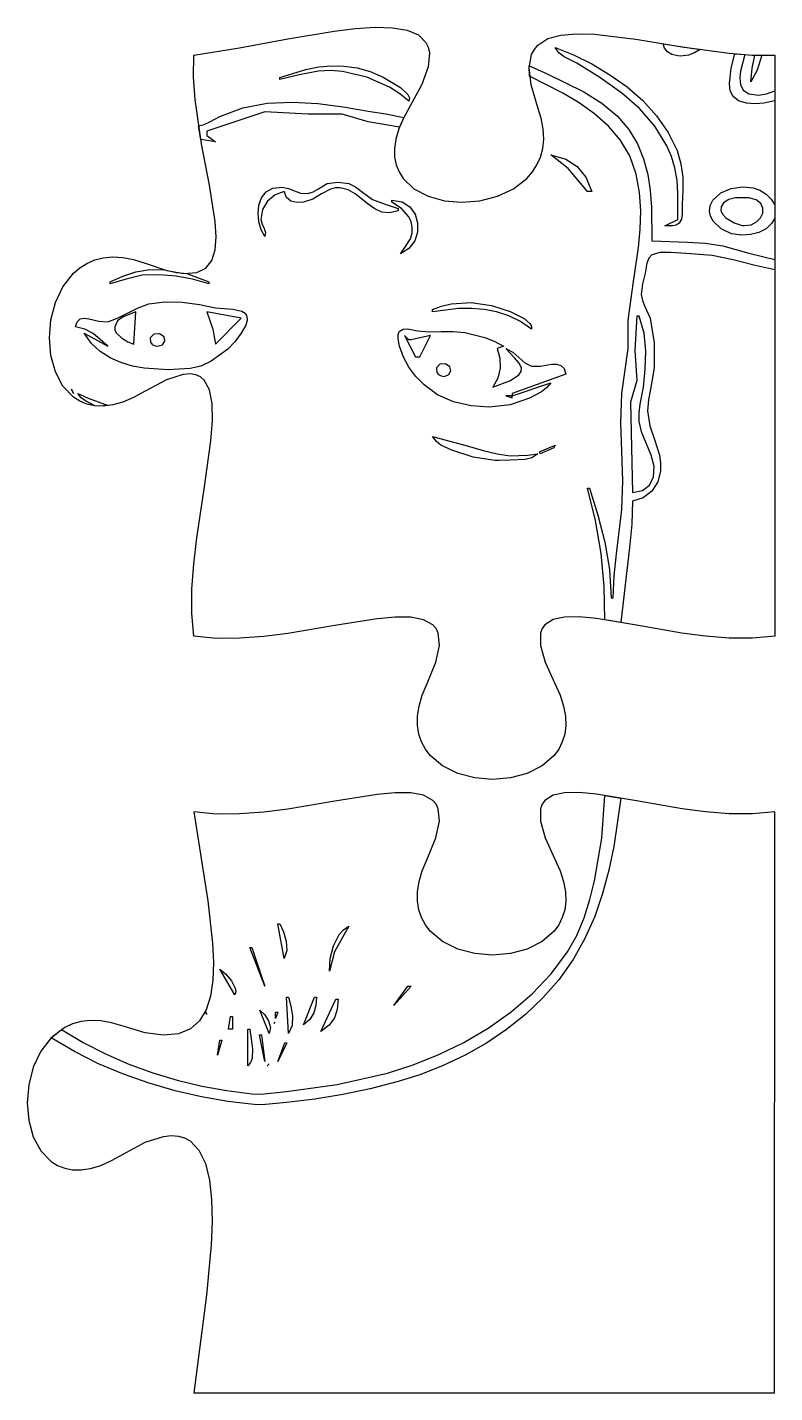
# Model space of a CAD drawing. Extents: x -47 to 700, y -217 to 268.
# Drawn here: x 209.9 to 299.9, y 11.2 to 175.7 of the extents above; entities that cross this region are included whole.
import ezdxf

# ---------------------------------------------------------------- set-up
doc = ezdxf.new("R2010")
doc.units = 0

msp = doc.modelspace()

# ---------------------------------------------------------------- linework, layer by layer
at = {"layer": 'Layer 1'}
for p, q in [((241.229188, 174.301156), (246.824539, 175.23973)), ((246.824539, 175.23973), (249.406751, 175.552257)), ((249.406751, 175.552257), (251.7695, 175.70475)), ((251.7695, 175.70475), (253.855921, 175.655563)), ((253.855921, 175.655563), (255.609148, 175.363051)), ((255.609148, 175.363051), (256.972317, 174.785568)), ((256.972317, 174.785568), (257.888562, 173.881469)), ((272.572269, 174.33641), (274.134539, 174.775062)), ((274.134539, 174.775062), (276.024524, 174.935277)), ((276.024524, 174.935277), (278.1945, 174.868499)), ((278.1945, 174.868499), (283.183523, 174.259748)), ((229.907, 172.336), (235.438367, 173.222191)), ((235.438367, 173.222191), (241.229188, 174.301156)), ((257.888562, 173.881469), (258.161318, 173.293924)), ((258.161318, 173.293924), (258.301019, 172.609108)), ((270.621771, 172.418012), (270.947726, 173.043825)), ((270.947726, 173.043825), (271.385437, 173.567875)), ((271.385437, 173.567875), (272.572269, 174.33641)), ((273.894585, 172.618039), (273.46031, 173.2888)), ((273.46031, 173.2888), (275.673052, 172.383238)), ((283.183523, 174.259748), (288.719812, 173.360371)), ((286.645135, 173.203502), (286.45857, 173.73066)), ((286.45857, 173.73066), (290.93945, 173.02321)), ((286.985863, 172.767151), (286.645135, 173.203502)), ((287.505551, 172.443197), (286.985863, 172.767151)), ((288.719812, 173.360371), (294.42157, 172.581931)), ((290.93945, 173.02321), (290.261601, 172.618253)), ((229.891961, 169.681615), (229.90701, 172.33599)), ((229.90701, 172.33599), (229.907, 172.336)), ((258.301019, 172.609108), (258.15282, 170.92684)), ((270.328992, 170.835375), (270.621771, 172.418012)), ((274.550551, 172.141407), (273.894585, 172.618039)), ((276.05138, 171.38865), (274.550551, 172.141407)), ((275.673052, 172.383238), (277.890599, 171.284113)), ((278.827461, 169.65905), (276.05138, 171.38865)), ((277.890599, 171.284113), (280.056627, 169.995491)), ((288.229, 172.25323), (287.505551, 172.443197)), ((288.54682, 172.22893), (288.229, 172.25323)), ((289.52454, 172.33901), (288.54682, 172.22894)), ((288.54682, 172.22894), (288.54682, 172.22893)), ((290.261601, 172.618253), (289.52454, 172.33901)), ((294.42157, 172.581931), (297.215188, 172.366675)), ((294.664252, 170.796491), (295.11223, 172.51985)), ((295.11223, 172.51985), (296.32196, 172.42325)), ((296.32196, 172.42325), (295.78608, 170.4394)), ((297.192564, 170.767539), (297.51733, 172.35761)), ((297.215188, 172.366675), (299.907, 172.33599)), ((297.51733, 172.35761), (298.34106, 172.33281)), ((298.34106, 172.33281), (297.790549, 170.524878)), ((299.907, 172.33599), (299.90701, 102.33599)), ((230.080994, 166.993959), (229.891961, 169.681615)), ((240.29601, 169.66216), (243.427192, 170.626882)), ((242.605845, 169.985737), (240.29601, 169.40326)), ((240.29601, 169.40326), (240.29601, 169.66216)), ((244.95981, 170.43938), (242.605845, 169.985737)), ((243.427192, 170.626882), (244.969154, 170.923336)), ((246.385786, 170.490726), (244.95981, 170.43938)), ((244.969154, 170.923336), (246.505024, 171.067803)), ((247.848969, 170.379172), (246.385786, 170.490726)), ((246.505024, 171.067803), (248.042048, 171.039245)), ((250.774985, 169.704737), (247.848969, 170.379172)), ((248.042048, 171.039245), (249.587474, 170.816627)), ((249.587474, 170.816627), (251.148545, 170.378911)), ((253.513913, 168.490832), (250.774985, 169.704737)), ((251.148545, 170.378911), (252.73251, 169.70506)), ((252.73251, 169.70506), (254.821939, 168.465388)), ((258.15282, 170.92684), (257.387103, 168.793019)), ((270.554827, 168.76852), (270.328992, 170.835375)), ((270.37948, 169.82744), (270.34278, 171.07026)), ((270.34278, 171.07026), (272.42431, 170.13646)), ((274.399063, 167.760759), (270.37948, 169.82744)), ((272.42431, 170.13646), (276.91325, 167.922565)), ((281.49237, 167.76148), (278.827461, 169.65905)), ((280.056627, 169.995491), (282.114811, 168.52144)), ((294.444338, 168.919649), (294.664252, 170.796491)), ((295.78608, 170.4394), (295.699818, 169.618774)), ((295.699818, 169.618774), (295.771449, 168.816329)), ((297.03831, 169.14437), (297.192564, 170.767539)), ((297.790549, 170.524878), (297.03831, 169.14437)), ((254.743237, 167.704939), (253.513913, 168.490832)), ((254.821939, 168.465388), (255.708969, 167.621144)), ((257.387103, 168.793019), (255.947, 166.166)), ((271.347, 166.166), (270.554827, 168.76852)), ((276.91325, 167.922565), (279.070273, 166.582546)), ((282.114811, 168.52144), (284.008827, 166.866028)), ((294.562967, 168.067988), (294.444338, 168.919649)), ((294.910287, 167.351137), (294.562967, 168.067988)), ((295.771449, 168.816329), (296.098573, 168.134504)), ((296.098573, 168.134504), (296.77879, 167.67574)), ((297.03831, 169.14437), (297.03831, 169.14437)), ((298.938318, 167.671927), (299.90678, 168.03026)), ((299.90678, 168.03026), (299.90678, 166.86082)), ((230.856385, 161.671615), (230.080994, 166.993959)), ((235.827809, 165.98572), (238.74156, 166.55331)), ((238.74156, 166.55331), (241.79976, 166.678796)), ((241.79976, 166.678796), (244.872319, 166.513254)), ((244.872319, 166.513254), (247.923899, 166.130157)), ((255.84181, 166.81221), (254.743237, 167.704939)), ((255.708969, 167.621144), (255.900114, 167.203595)), ((255.84189, 166.81221), (255.84181, 166.81221)), ((255.900114, 167.203595), (255.84189, 166.81221)), ((276.355852, 166.592183), (274.399063, 167.760759)), ((278.197649, 165.286963), (276.355852, 166.592183)), ((279.070273, 166.582546), (280.97469, 164.99776)), ((283.602229, 165.930191), (281.49237, 167.76148)), ((284.008827, 166.866028), (285.682348, 165.033322)), ((295.543523, 166.826822), (294.910287, 167.351137)), ((296.5199, 166.55277), (295.543523, 166.826822)), ((297.55601, 166.50267), (296.5199, 166.55277)), ((296.77879, 167.67574), (297.96063, 167.50934)), ((298.59264, 166.55282), (297.55601, 166.50272)), ((297.55601, 166.50272), (297.55601, 166.50267)), ((297.96063, 167.50987), (298.938318, 167.671927)), ((297.96063, 167.50934), (297.96063, 167.50987)), ((299.90678, 166.86082), (298.59264, 166.55282)), ((238.48219, 165.51668), (231.48675, 163.18452)), ((231.835061, 164.3013), (233.04113, 164.95496)), ((233.04113, 164.95496), (235.827809, 165.98572)), ((243.6643, 165.25778), (238.48219, 165.51668)), ((247.80979, 165.25778), (243.6643, 165.25778)), ((250.91916, 164.30693), (247.80979, 165.25778)), ((247.923899, 166.130157), (250.91916, 165.60298)), ((250.91916, 165.60298), (253.068519, 165.26463)), ((253.068519, 165.26463), (255.20572, 164.84747)), ((255.163918, 164.767367), (254.603396, 163.458969)), ((255.20572, 164.84747), (254.68947, 163.67855)), ((255.947, 166.166), (255.163918, 164.767367)), ((271.786781, 164.767367), (271.347, 166.166)), ((272.02615, 163.458969), (271.786781, 164.767367)), ((279.864712, 163.810233), (278.197649, 165.286963)), ((280.97469, 164.99776), (282.345747, 163.382934)), ((285.460201, 163.803276), (283.602229, 165.930191)), ((285.682348, 165.033322), (287.079051, 163.02739)), ((230.49658, 163.82686), (231.153635, 163.989659)), ((230.7653, 162.19905), (230.49658, 163.82686)), ((231.153635, 163.989659), (231.835061, 164.3013)), ((231.48675, 163.18452), (231.48675, 162.66672)), ((254.68947, 163.67855), (250.91916, 164.30693)), ((254.603396, 163.458969), (254.251337, 162.240805)), ((272.079206, 162.240805), (272.02615, 163.458969)), ((281.2973, 162.12713), (279.864712, 163.810233)), ((282.345747, 163.382934), (283.375298, 161.664199)), ((286.932098, 161.409993), (285.460201, 163.803276)), ((287.079051, 163.02739), (288.14261, 160.8523)), ((232.52281, 161.88951), (230.7653, 162.19905)), ((231.803338, 156.674584), (230.856385, 161.671615)), ((231.48675, 162.66672), (232.52281, 161.88951)), ((254.251337, 162.240805), (254.093641, 161.112875)), ((271.960047, 161.112875), (272.079206, 162.240805)), ((282.43567, 160.202787), (281.2973, 162.12713)), ((283.375298, 161.664199), (284.112257, 159.855851)), ((287.481334, 160.122607), (286.932098, 161.409993)), ((254.093641, 161.112875), (254.116208, 160.07518)), ((254.116208, 160.07518), (254.304939, 159.127719)), ((271.261482, 159.127719), (271.682773, 160.07518)), ((271.682773, 160.07518), (271.960047, 161.112875)), ((275.01477, 158.69384), (272.94202, 160.33457)), ((272.94202, 160.33457), (274.736098, 159.803008)), ((274.736098, 159.803008), (276.126634, 158.920232)), ((283.22008, 158.00234), (282.43567, 160.202787)), ((284.112257, 159.855851), (284.605539, 157.972185)), ((287.88373, 158.7796), (287.481334, 160.122607)), ((288.14261, 160.8523), (288.613614, 159.255411)), ((254.304939, 159.127719), (254.645737, 158.270492)), ((254.645737, 158.270492), (255.1245, 157.5035)), ((270.04325, 157.5035), (270.710275, 158.270492)), ((270.710275, 158.270492), (271.261482, 159.127719)), ((277.34691, 155.93019), (275.01477, 158.69384)), ((276.126634, 158.920232), (277.15554, 157.643531)), ((283.624118, 155.798988), (283.22008, 158.00234)), ((284.605539, 157.972185), (284.904056, 156.027497)), ((288.139517, 157.244972), (287.88373, 158.7796)), ((288.613614, 159.255411), (288.832478, 157.639363)), ((232.49201, 152.30849), (231.803338, 156.674584)), ((238.617441, 155.86781), (239.439951, 156.32512)), ((239.439951, 156.32512), (240.55487, 156.44797)), ((240.55487, 156.44797), (241.335123, 156.279566)), ((244.866883, 156.201905), (245.99589, 156.87999)), ((245.99589, 156.87999), (247.289668, 157.042253)), ((246.94144, 156.348872), (246.375302, 156.196509)), ((247.55083, 156.36167), (246.94144, 156.348872)), ((247.289668, 157.042253), (248.58694, 156.87999)), ((248.517579, 156.102367), (247.55083, 156.36167)), ((248.58694, 156.87999), (249.382093, 156.500865)), ((249.382093, 156.500865), (250.063513, 155.976322)), ((255.1245, 157.5035), (256.439529, 156.240219)), ((268.418143, 156.240219), (270.04325, 157.5035)), ((277.15554, 157.643531), (277.86473, 155.93019)), ((288.235741, 155.68897), (288.139517, 157.244972)), ((288.832478, 157.639363), (288.857432, 156.010373)), ((294.651058, 156.290963), (296.016848, 156.484722)), ((296.016848, 156.484722), (297.2971, 156.36167)), ((297.2971, 156.36167), (298.132828, 156.066562)), ((237.753874, 154.263303), (238.063396, 155.154414)), ((238.063396, 155.154414), (238.617441, 155.86781)), ((238.787885, 154.76119), (238.179413, 153.759147)), ((239.707922, 155.505661), (238.787885, 154.76119)), ((240.81429, 155.93018), (239.707922, 155.505661)), ((241.074403, 155.176906), (240.81429, 155.93018)), ((241.599808, 154.760835), (241.074403, 155.176906)), ((241.335123, 156.279566), (242.044421, 155.981301)), ((242.315363, 154.605554), (241.599808, 154.760835)), ((242.044421, 155.981301), (242.786286, 155.722068)), ((242.786286, 155.722068), (243.66424, 155.67076)), ((244.278686, 155.006828), (243.14593, 154.63465)), ((243.66424, 155.67076), (244.31624, 155.862554)), ((245.319865, 155.636171), (244.278686, 155.006828)), ((244.31624, 155.862554), (244.866883, 156.201905)), ((246.375302, 156.196509), (245.319865, 155.636171)), ((249.377743, 155.620178), (248.517579, 156.102367)), ((250.938731, 154.383681), (249.377743, 155.620178)), ((250.063513, 155.976322), (251.4369, 154.93644)), ((251.4369, 154.93644), (252.990858, 154.389495)), ((253.76901, 154.63465), (253.76901, 154.89355)), ((253.76901, 154.89355), (255.00805, 154.667713)), ((255.00805, 154.667713), (255.946689, 154.061415)), ((256.439529, 156.240219), (258.137234, 155.337875)), ((258.137234, 155.337875), (260.104822, 154.796469)), ((260.104822, 154.796469), (262.2295, 154.616)), ((262.2295, 154.616), (264.398475, 154.796469)), ((264.398475, 154.796469), (266.498953, 155.337875)), ((266.498953, 155.337875), (268.418143, 156.240219)), ((277.86473, 155.93019), (277.34691, 155.93019)), ((283.771009, 153.594131), (283.624118, 155.798988)), ((284.904056, 156.027497), (285.056723, 154.036083)), ((288.2289, 152.56138), (288.235741, 155.68897)), ((288.857432, 156.010373), (288.74671, 154.37466)), ((292.132816, 154.216594), (292.4607, 154.89355)), ((292.4607, 154.89355), (293.399189, 155.765527)), ((293.399189, 155.765527), (294.651058, 156.290963)), ((294.387293, 154.96233), (293.75624, 154.54784)), ((295.180274, 155.160178), (294.387293, 154.96233)), ((296.77878, 155.15297), (295.180274, 155.160178)), ((297.676366, 154.913906), (296.77878, 155.15297)), ((298.239008, 154.482629), (297.676366, 154.913906)), ((298.132828, 156.066562), (298.88581, 155.604799)), ((298.88581, 155.604799), (299.496855, 155.004449)), ((299.496855, 155.004449), (299.90677, 154.29358)), ((237.664929, 153.272849), (237.753874, 154.263303)), ((237.77262, 152.261426), (237.664929, 153.272849)), ((238.179413, 153.759147), (238.00774, 152.56191)), ((243.14593, 154.63465), (242.315363, 154.605554)), ((251.719764, 153.827646), (250.938731, 154.383681)), ((252.554629, 153.445266), (251.719764, 153.827646)), ((253.483429, 153.335679), (252.554629, 153.445266)), ((252.990858, 154.389495), (254.54627, 153.85743)), ((254.54627, 153.59802), (253.483429, 153.335679)), ((254.953312, 153.863297), (253.76901, 154.63465)), ((254.54627, 153.85743), (254.54627, 153.59802)), ((255.825825, 152.854877), (254.953312, 153.863297)), ((255.946689, 154.061415), (256.576623, 153.181476)), ((256.576623, 153.181476), (256.889551, 152.134719)), ((283.714647, 151.388669), (283.771009, 153.594131)), ((285.056723, 154.036083), (285.12016, 149.97026)), ((288.757323, 153.18317), (288.681362, 152.592742)), ((288.74671, 154.37466), (288.757323, 153.18317)), ((292.053833, 153.559958), (292.132816, 154.216594)), ((292.186236, 152.937697), (292.053833, 153.559958)), ((293.4546, 154.059173), (293.436809, 153.587169)), ((293.436809, 153.587169), (293.644129, 153.144729)), ((293.75624, 154.54784), (293.4546, 154.059173)), ((293.644129, 153.144729), (294.017823, 152.744757)), ((298.21302, 152.74087), (298.477761, 153.325575)), ((298.496282, 153.929673), (298.239008, 154.482629)), ((298.477761, 153.325575), (298.496282, 153.929673)), ((299.90677, 154.29358), (299.90677, 152.70815)), ((232.605164, 150.457553), (232.49201, 152.30849)), ((238.053001, 151.307405), (237.77262, 152.261426)), ((238.00774, 152.56191), (238.154495, 151.98808)), ((238.154495, 151.98808), (238.396769, 151.463349)), ((238.396769, 151.463349), (238.563126, 150.96971)), ((256.096675, 152.269807), (255.825825, 152.854877)), ((256.231396, 151.635119), (256.096675, 152.269807)), ((256.210592, 150.954028), (256.231396, 151.635119)), ((256.889551, 152.134719), (256.877169, 151.027963)), ((283.508924, 149.1835), (283.714647, 151.388669)), ((286.67397, 151.78417), (288.2289, 152.56138)), ((287.35247, 151.76247), (286.67397, 151.78417)), ((287.58709, 151.7676), (287.35246, 151.7626)), ((287.35246, 151.7626), (287.35247, 151.76247)), ((288.032166, 151.850061), (287.58709, 151.76707)), ((287.58709, 151.76707), (287.58709, 151.7676)), ((288.40201, 152.08591), (288.032166, 151.850061)), ((288.681362, 152.592742), (288.40201, 152.08591)), ((292.49251, 152.363862), (292.186236, 152.937697)), ((293.476617, 151.417685), (292.49251, 152.363862)), ((294.70604, 150.83385), (293.476617, 151.417685)), ((294.017823, 152.744757), (295.029377, 152.123825)), ((295.029377, 152.123825), (296.00157, 151.82759)), ((296.00157, 151.82759), (296.23721, 151.80899)), ((296.23721, 151.80847), (297.06317, 151.911782)), ((296.23721, 151.80899), (296.23721, 151.80847)), ((297.06317, 151.911782), (297.731631, 152.246094)), ((297.731631, 152.246094), (298.21302, 152.74087)), ((298.868111, 151.403816), (297.982148, 150.966006)), ((299.54296, 152.04359), (298.868111, 151.403816)), ((299.90677, 152.70815), (299.54296, 152.04359)), ((232.492557, 148.878959), (232.605164, 150.457553)), ((238.48213, 150.48916), (238.053001, 151.307405)), ((238.563126, 150.96971), (238.48213, 150.48916)), ((238.48213, 150.48916), (238.48213, 150.48916)), ((255.444095, 149.297937), (256.01487, 150.22975)), ((256.531173, 149.968029), (255.843261, 149.061737)), ((256.01487, 150.22975), (256.210592, 150.954028)), ((256.877169, 151.027963), (256.531173, 149.968029)), ((285.12016, 149.97026), (289.393794, 149.821555)), ((289.393794, 149.821555), (291.530667, 149.696232)), ((295.95143, 150.65556), (294.70604, 150.83385)), ((296.978708, 150.719981), (295.95143, 150.65556)), ((295.95143, 150.65556), (295.95143, 150.65556)), ((297.982148, 150.966006), (296.978708, 150.719981)), ((232.100457, 147.610912), (232.492557, 148.878959)), ((254.80513, 148.41591), (255.444095, 149.297937)), ((255.843261, 149.061737), (254.80513, 148.41591)), ((254.80513, 148.41591), (254.80513, 148.41591)), ((282.864967, 144.777639), (283.508924, 149.1835)), ((285.12017, 148.28613), (284.726335, 147.870541)), ((286.114199, 148.560394), (285.12017, 148.28613)), ((287.39431, 148.576572), (286.114199, 148.560394)), ((289.78398, 148.41532), (287.39431, 148.576572)), ((292.373751, 148.19564), (289.78398, 148.41532)), ((291.530667, 149.696232), (293.67054, 149.36565)), ((294.90837, 147.668749), (292.373751, 148.19564)), ((293.67054, 149.36565), (296.80869, 148.504125)), ((296.80869, 148.504125), (299.90688, 147.70683)), ((215.40451, 146.057865), (216.171502, 146.716423)), ((216.171502, 146.716423), (217.028729, 147.258168)), ((217.028729, 147.258168), (217.97619, 147.668999)), ((217.97619, 147.668999), (219.013885, 147.934818)), ((219.013885, 147.934818), (220.141815, 148.041526)), ((220.141815, 148.041526), (221.359979, 147.975023)), ((221.359979, 147.975023), (222.668377, 147.721211)), ((222.668377, 147.721211), (224.06701, 147.26599)), ((222.9363, 146.25686), (224.614541, 146.500684)), ((224.06701, 147.26599), (226.662528, 146.408256)), ((224.614541, 146.500684), (226.37382, 146.48941)), ((226.37382, 146.48941), (227.833669, 146.158816)), ((230.26286, 146.159271), (231.375135, 146.691615)), ((231.375135, 146.691615), (232.100457, 147.610912)), ((284.506872, 147.292616), (284.29904, 146.08368)), ((284.726335, 147.870541), (284.506872, 147.292616)), ((297.411519, 147.032874), (294.90837, 147.668749)), ((299.90688, 146.48624), (297.411519, 147.032874)), ((299.90688, 147.70683), (299.90688, 146.48624)), ((214.141229, 144.446703), (215.40451, 146.057865)), ((219.82693, 145.04764), (221.355309, 145.697036)), ((221.751511, 145.360339), (219.82693, 144.78874)), ((219.82693, 144.78874), (219.82693, 145.04764)), ((221.355309, 145.697036), (222.9363, 146.25686)), ((223.71351, 145.82537), (221.751511, 145.360339)), ((225.776704, 145.894905), (223.71351, 145.82537)), ((227.78968, 145.72071), (225.776704, 145.894905)), ((226.662528, 146.408256), (228.709901, 146.052084)), ((229.772588, 145.339688), (227.78968, 145.72071)), ((227.833669, 146.158816), (229.06512, 146.03982)), ((228.709901, 146.052084), (230.26286, 146.159271)), ((229.06512, 146.03982), (231.74558, 145.04764)), ((231.74558, 144.78874), (229.772588, 145.339688)), ((231.74558, 145.04764), (231.74558, 144.78874)), ((283.999143, 144.792916), (283.82466, 143.49262)), ((284.29904, 146.08368), (283.999143, 144.792916)), ((213.238885, 142.537474), (214.141229, 144.446703)), ((219.82693, 144.78874), (219.82693, 144.78874)), ((282.27028, 140.38374), (282.864967, 144.777639)), ((283.82466, 143.49262), (283.963878, 142.765321)), ((212.697479, 140.442972), (213.238885, 142.537474)), ((222.005106, 141.302504), (223.215038, 141.9199)), ((223.215038, 141.9199), (224.49079, 142.37028)), ((224.49079, 142.37028), (226.443565, 142.623906)), ((226.443565, 142.623906), (228.530336, 142.573221)), ((228.530336, 142.573221), (230.605349, 142.30221)), ((230.605349, 142.30221), (232.52285, 141.89486)), ((232.52285, 141.89486), (234.627259, 141.720784)), ((234.627259, 141.720784), (235.717115, 141.48035)), ((258.69183, 141.67937), (259.76751, 142.112259)), ((261.812338, 141.804892), (258.69183, 141.42047)), ((258.69183, 141.42047), (258.69183, 141.67937)), ((259.76751, 142.112259), (260.920417, 142.390287)), ((260.920417, 142.390287), (263.35504, 142.528687)), ((263.365795, 141.824397), (261.812338, 141.804892)), ((263.35504, 142.528687), (265.789956, 142.188427)), ((264.899564, 141.700526), (263.365795, 141.824397)), ((266.402279, 141.412103), (264.899564, 141.700526)), ((265.789956, 142.188427), (268.01942, 141.46336)), ((283.963878, 142.765321), (284.275966, 142.052926)), ((284.275966, 142.052926), (284.90416, 140.64267)), ((212.51701, 138.27599), (212.697479, 140.442972)), ((215.68151, 139.60662), (215.869195, 140.232378)), ((215.869195, 140.232378), (216.222492, 140.556835)), ((216.222492, 140.556835), (216.701186, 140.652035)), ((216.701186, 140.652035), (217.265063, 140.590023)), ((217.265063, 140.590023), (218.487502, 140.282534)), ((218.487502, 140.282534), (219.56809, 140.21072)), ((219.56809, 140.21072), (220.807342, 140.679105)), ((220.73415, 140.317226), (220.38869, 139.60662)), ((221.395553, 140.823726), (220.73415, 140.317226)), ((220.807342, 140.679105), (222.005106, 141.302504)), ((222.93634, 141.42047), (221.395553, 140.823726)), ((222.67744, 137.53388), (222.93634, 141.42047)), ((235.6322, 140.64325), (231.48672, 141.42047)), ((231.48672, 141.42047), (232.22105, 139.34773)), ((232.52283, 137.53388), (235.6322, 140.64325)), ((235.717115, 141.48035), (236.104633, 141.24451)), ((236.104633, 141.24451), (236.32366, 140.90215)), ((236.342313, 140.377344), (236.172554, 139.815511)), ((236.32366, 140.90215), (236.342313, 140.377344)), ((267.862573, 140.937948), (266.402279, 141.412103)), ((269.269079, 140.256883), (267.862573, 140.937948)), ((268.01942, 141.46336), (269.707271, 140.614345)), ((270.61043, 139.34773), (269.269079, 140.256883)), ((269.707271, 140.614345), (270.411408, 140.01463)), ((270.411408, 140.01463), (270.593383, 139.687252)), ((282.27028, 138.699613), (282.27028, 140.38374)), ((283.30586, 140.90164), (283.04696, 136.75615)), ((283.56528, 140.90164), (283.30586, 140.90164)), ((284.183302, 138.852189), (283.56528, 140.90164)), ((284.90416, 140.64267), (285.396955, 137.689154)), ((212.697479, 136.14932), (212.51701, 138.27599)), ((216.794786, 139.339332), (215.68151, 139.60662)), ((217.589649, 137.618389), (216.71814, 138.82941)), ((216.71814, 138.82941), (219.56809, 137.27447)), ((217.802239, 138.792033), (216.794786, 139.339332)), ((219.56809, 137.27447), (217.802239, 138.792033)), ((220.38869, 139.60662), (220.411585, 139.235782)), ((220.411585, 139.235782), (220.574674, 138.886306)), ((220.574674, 138.886306), (221.191448, 138.272571)), ((221.191448, 138.272571), (221.979029, 137.807676)), ((225.084166, 138.729201), (224.677885, 138.298539)), ((224.677885, 138.298539), (224.696359, 137.744575)), ((225.78629, 138.786), (225.084166, 138.729201)), ((226.348098, 138.42071), (225.78629, 138.786)), ((226.445624, 137.902374), (226.348098, 138.42071)), ((232.22105, 139.34773), (232.52283, 137.53388)), ((235.63222, 138.82941), (234.877046, 137.805769)), ((236.172554, 139.815511), (235.63222, 138.82941)), ((254.523412, 138.638793), (254.67609, 139.0449)), ((254.527004, 138.167699), (254.523412, 138.638793)), ((254.67609, 139.0449), (255.131621, 139.345088)), ((255.131621, 139.345088), (255.724112, 139.366158)), ((255.84183, 138.0522), (255.32351, 138.57)), ((255.32351, 138.57), (256.61904, 135.97946)), ((255.724112, 139.366158), (256.87802, 139.1312)), ((258.43288, 138.57), (256.10072, 138.0522)), ((256.87802, 139.1312), (258.298701, 139.027472)), ((257.13735, 135.97946), (258.43288, 138.57)), ((258.298701, 139.027472), (259.730534, 139.052156)), ((259.730534, 139.052156), (261.161217, 139.06236)), ((261.161217, 139.06236), (262.57845, 138.91519)), ((262.57845, 138.91519), (264.99476, 138.330926)), ((264.99476, 138.330926), (266.111948, 137.892983)), ((270.593383, 139.687252), (270.61048, 139.34773)), ((270.61048, 139.34773), (270.61043, 139.34773)), ((282.27028, 137.01547), (282.27028, 138.699613)), ((284.378844, 136.685872), (284.183302, 138.852189)), ((218.63745, 136.639801), (217.589649, 137.618389)), ((219.829339, 135.871773), (218.63745, 136.639801)), ((221.979029, 137.807676), (222.67744, 137.53388)), ((222.67744, 137.53388), (222.67744, 137.53388)), ((224.696359, 137.744575), (224.905164, 137.499655)), ((224.905164, 137.499655), (225.2685, 137.31787)), ((225.2685, 137.31787), (225.57804, 137.26257)), ((225.57804, 137.26258), (226.16142, 137.444996)), ((225.57804, 137.26257), (225.57804, 137.26258)), ((226.16142, 137.444996), (226.445624, 137.902374)), ((234.022891, 136.925203), (232.00506, 135.46114)), ((234.877046, 137.805769), (234.022891, 136.925203)), ((254.71949, 137.27447), (254.527004, 138.167699)), ((255.17026, 135.939371), (254.71949, 137.27447)), ((256.10072, 138.0522), (255.84183, 138.0522)), ((266.111948, 137.892983), (267.24223, 137.27447)), ((267.24223, 137.27447), (266.46502, 137.01557)), ((266.46502, 137.01557), (266.796367, 135.834497)), ((268.549891, 135.879677), (267.50113, 137.01557)), ((267.50113, 137.01557), (268.338152, 136.543178)), ((281.49306, 131.57446), (282.27028, 137.01547)), ((283.04696, 136.75615), (283.30586, 133.12898)), ((284.297184, 134.489972), (284.378844, 136.685872)), ((285.396955, 137.689154), (285.37909, 134.68334)), ((213.238885, 134.175756), (212.697479, 136.14932)), ((221.133111, 135.292433), (219.829339, 135.871773)), ((222.516562, 134.879908), (221.133111, 135.292433)), ((232.00506, 135.46114), (230.768322, 134.889328)), ((255.833105, 134.736298), (255.17026, 135.939371)), ((256.61904, 135.97946), (257.13735, 135.97946)), ((259.561405, 135.106995), (259.174031, 134.674665)), ((260.24675, 135.15832), (259.561405, 135.106995)), ((260.762597, 134.80863), (260.24675, 135.15832)), ((266.796367, 135.834497), (266.823357, 134.62217)), ((268.338152, 136.543178), (269.085149, 135.91011)), ((269.097349, 135.285683), (268.549891, 135.879677)), ((269.085149, 135.91011), (269.817481, 135.289882)), ((269.40129, 134.68341), (269.097349, 135.285683)), ((269.817481, 135.289882), (270.61051, 134.85601)), ((271.706326, 134.86689), (273.014361, 135.093804)), ((273.014361, 135.093804), (273.629907, 135.109404)), ((273.629907, 135.109404), (274.156843, 134.964369)), ((274.156843, 134.964369), (274.547948, 134.58715)), ((214.141229, 132.46809), (213.238885, 134.175756)), ((223.947487, 134.612328), (222.516562, 134.879908)), ((226.82294, 134.42451), (223.947487, 134.612328)), ((228.65453, 133.875912), (226.647696, 133.240531)), ((229.495244, 134.578524), (226.82294, 134.42451)), ((226.82294, 134.42451), (226.82294, 134.42451)), ((229.461396, 133.937163), (228.65453, 133.875912)), ((230.147174, 133.838519), (229.461396, 133.937163)), ((230.768322, 134.889328), (229.495244, 134.578524)), ((230.719319, 133.588279), (230.147174, 133.838519)), ((231.185291, 133.19474), (230.719319, 133.588279)), ((256.673078, 133.636361), (255.833105, 134.736298)), ((257.65523, 132.61067), (256.673078, 133.636361)), ((259.174031, 134.674665), (259.193436, 134.11713)), ((259.193436, 134.11713), (259.389684, 133.871348)), ((259.389684, 133.871348), (259.72843, 133.69019)), ((259.72843, 133.69019), (260.12944, 133.62969)), ((260.12944, 133.62973), (260.645831, 133.846698)), ((260.12944, 133.62969), (260.12944, 133.62973)), ((260.645831, 133.846698), (260.876254, 134.305544)), ((260.876254, 134.305544), (260.762597, 134.80863)), ((266.541599, 133.440593), (265.9467, 132.35177)), ((266.823357, 134.62217), (266.541599, 133.440593)), ((268.079959, 133.15378), (269.081328, 133.835007)), ((274.756, 133.9062), (268.27834, 131.57456)), ((269.081328, 133.835007), (269.356387, 134.239232)), ((269.356387, 134.239232), (269.40129, 134.68341)), ((270.61051, 134.85601), (271.706326, 134.86689)), ((274.547948, 134.58715), (274.756, 133.9062)), ((284.0836, 132.35177), (284.297184, 134.489972)), ((285.37909, 134.68334), (284.928115, 132.095829)), ((215.40451, 131.139115), (214.141229, 132.46809)), ((215.42264, 131.57456), (215.16374, 132.09287)), ((215.16374, 132.09287), (215.42264, 131.57456)), ((224.06701, 131.86599), (222.668377, 131.098347)), ((226.647696, 133.240531), (224.06701, 131.86599)), ((231.828546, 132.010961), (231.185291, 133.19474)), ((232.1366, 130.353568), (231.828546, 132.010961)), ((259.288885, 131.40354), (257.65523, 132.61067)), ((265.9467, 132.35177), (268.079959, 133.15378)), ((268.27834, 131.31514), (272.94215, 132.87009)), ((271.79647, 131.768916), (270.35109, 131.01335)), ((272.426729, 132.249864), (271.79647, 131.768916)), ((272.94215, 132.87009), (272.426729, 132.249864)), ((283.30586, 133.12898), (282.52864, 130.53793)), ((283.717048, 130.288158), (284.0836, 132.35177)), ((284.928115, 132.095829), (284.69993, 130.795876)), ((216.171502, 130.651885), (215.40451, 131.139115)), ((216.357218, 131.068192), (215.94147, 131.57458)), ((215.94147, 131.57458), (217.171785, 131.034379)), ((217.028729, 130.301625), (216.171502, 130.651885)), ((216.854506, 130.68674), (216.357218, 131.068192)), ((218.00956, 130.10025), (216.854506, 130.68674)), ((217.97619, 130.102434), (217.028729, 130.301625)), ((217.171785, 131.034379), (219.6105, 130.12505)), ((219.013885, 130.068412), (217.97619, 130.102434)), ((218.48395, 130.06405), (218.00956, 130.10025)), ((219.6105, 130.12505), (218.48395, 130.06405)), ((218.48395, 130.06405), (218.48395, 130.06405)), ((220.141815, 130.213657), (219.013885, 130.068412)), ((221.359979, 130.552269), (220.141815, 130.213657)), ((222.668377, 131.098347), (221.359979, 130.552269)), ((232.169117, 128.288949), (232.1366, 130.353568)), ((261.215065, 130.558626), (259.288885, 131.40354)), ((263.322707, 130.070781), (261.215065, 130.558626)), ((265.50075, 129.93486), (263.322707, 130.070781)), ((268.050896, 130.228956), (265.50075, 129.93486)), ((268.27834, 131.31514), (267.50113, 131.31514)), ((267.50113, 131.31514), (268.27834, 131.05624)), ((270.35109, 131.01335), (268.050896, 130.228956)), ((268.27834, 131.57456), (268.27834, 131.31514)), ((268.27834, 131.05624), (268.27834, 131.31514)), ((281.366734, 128.088889), (281.49306, 131.57446)), ((282.52864, 130.53793), (282.78807, 119.6559)), ((283.568038, 129.247563), (283.717048, 130.288158)), ((284.69993, 130.795876), (284.60188, 129.50123)), ((265.50075, 129.93486), (265.50075, 129.93486)), ((283.56528, 128.20629), (283.568038, 129.247563)), ((284.60188, 129.50123), (284.880255, 127.684714)), ((231.98576, 125.88349), (232.169117, 128.288949)), ((281.493053, 124.578745), (281.366734, 128.088889)), ((283.900475, 126.822505), (283.56528, 128.20629)), ((284.471336, 125.491626), (283.900475, 126.822505)), ((284.880255, 127.684714), (285.473747, 125.916026)), ((231.210076, 120.315599), (231.98576, 125.88349)), ((259.153867, 125.790676), (258.69186, 126.39244)), ((258.69186, 126.39244), (262.83734, 125.26952)), ((259.692789, 125.366449), (259.153867, 125.790676)), ((261.0235, 124.75172), (259.692789, 125.366449)), ((262.83734, 125.26952), (264.777829, 124.7215)), ((271.64662, 124.57912), (273.46047, 125.35633)), ((273.46047, 125.35633), (273.29304, 125.02819)), ((285.042499, 124.157824), (284.471336, 125.491626)), ((285.473747, 125.916026), (286.019912, 124.126355)), ((263.596804, 123.906476), (261.0235, 124.75172)), ((266.22782, 123.50425), (263.596804, 123.906476)), ((264.777829, 124.7215), (266.487019, 124.316243)), ((266.67277, 123.48875), (266.22782, 123.50425)), ((266.487019, 124.316243), (268.05202, 124.07217)), ((268.01945, 123.54249), (266.67277, 123.48879)), ((266.67277, 123.48879), (266.67277, 123.48875)), ((269.823249, 123.624124), (268.01945, 123.54249)), ((268.05202, 124.07217), (270.136793, 124.164248)), ((270.654305, 123.819689), (269.823249, 123.624124)), ((270.136793, 124.164248), (271.38773, 124.3197)), ((271.38773, 124.3197), (270.654305, 123.819689)), ((271.559541, 124.46579), (271.64662, 124.57912)), ((271.64662, 124.3197), (271.559541, 124.46579)), ((273.29304, 125.02819), (271.64662, 124.3197)), ((281.619375, 121.068608), (281.493053, 124.578745)), ((285.3786, 122.76527), (285.042499, 124.157824)), ((286.019912, 124.126355), (286.161981, 123.202148)), ((285.303713, 121.515491), (285.3786, 122.76527)), ((286.1563, 122.24689), (285.815745, 120.933584)), ((286.161981, 123.202148), (286.1563, 122.24689)), ((230.286854, 114.18099), (231.210076, 120.315599)), ((278.324879, 116.25432), (277.34757, 120.17416)), ((277.34757, 120.17416), (277.60647, 120.17416)), ((277.60647, 120.17416), (278.597936, 116.908502)), ((281.49306, 117.58306), (281.619375, 121.068608)), ((283.984424, 119.887092), (284.83098, 120.531527)), ((284.83098, 120.531527), (285.303713, 121.515491)), ((285.815745, 120.933584), (285.099975, 119.806039)), ((282.78803, 118.61921), (282.676508, 115.830243)), ((284.0703, 118.991999), (282.78803, 118.61921)), ((282.78807, 119.6559), (283.984424, 119.887092)), ((285.099975, 119.806039), (284.0703, 118.991999)), ((278.597936, 116.908502), (279.423434, 113.666994)), ((280.848145, 112.274596), (281.49306, 117.58306)), ((279.000819, 112.294454), (278.324879, 116.25432)), ((282.676508, 115.830243), (282.404296, 113.03808)), ((229.919073, 111.067133), (230.286854, 114.18099)), ((279.423434, 113.666994), (279.988215, 110.375518)), ((279.374394, 108.307765), (279.000819, 112.294454)), ((280.570928, 109.599811), (280.848145, 112.274596)), ((282.404296, 113.03808), (281.75192, 107.47831)), ((229.693397, 108.010756), (229.919073, 111.067133)), ((279.988215, 110.375518), (280.19753, 106.95996)), ((280.45643, 106.95996), (280.570928, 109.599811)), ((229.669488, 105.078246), (229.693397, 108.010756)), ((279.44461, 104.30746), (279.374394, 108.307765)), ((280.19753, 106.95996), (280.45643, 106.95996)), ((281.75192, 107.47831), (281.38396, 103.98499)), ((229.90701, 102.33599), (229.669488, 105.078246)), ((251.99451, 104.41224), (246.909979, 103.601088)), ((254.186971, 104.617081), (251.99451, 104.41224)), ((256.074979, 104.606986), (254.186971, 104.617081)), ((257.605096, 104.321119), (256.074979, 104.606986)), ((258.723885, 103.698646), (257.605096, 104.321119)), ((259.112332, 103.242171), (258.723885, 103.698646)), ((272.22076, 103.714115), (271.89874, 103.254508)), ((273.205047, 104.343275), (272.22076, 103.714115)), ((274.600369, 104.63599), (273.205047, 104.343275)), ((276.355574, 104.652611), (274.600369, 104.63599)), ((278.41951, 104.45349), (276.355574, 104.652611)), ((283.268963, 103.649428), (278.41951, 104.45349)), ((281.384, 103.985), (279.44461, 104.30746)), ((281.38396, 103.98499), (281.384, 103.985)), ((232.611346, 102.070265), (229.90701, 102.33599)), ((229.90701, 102.33599), (229.90701, 102.33599)), ((235.438729, 102.076283), (232.611346, 102.070265)), ((238.335721, 102.293209), (235.438729, 102.076283)), ((241.248885, 102.660209), (238.335721, 102.293209)), ((246.909979, 103.601088), (241.248885, 102.660209)), ((259.377908, 102.678732), (259.112332, 103.242171)), ((259.513729, 101.200541), (259.377908, 102.678732)), ((271.69866, 102.688158), (271.689901, 101.205053)), ((271.89874, 103.254508), (271.69866, 102.688158)), ((288.73951, 102.706615), (283.268963, 103.649428)), ((291.579813, 102.334056), (288.73951, 102.706615)), ((294.421932, 102.107865), (291.579813, 102.334056)), ((297.214715, 102.088392), (294.421932, 102.107865)), ((299.90701, 102.33599), (297.214715, 102.088392)), ((259.077908, 99.203239), (259.513729, 101.200541)), ((271.689901, 101.205053), (272.245633, 99.204447)), ((258.01701, 96.62599), (259.077908, 99.203239)), ((272.245633, 99.204447), (273.41701, 96.62599)), ((257.4301, 95.227357), (258.01701, 96.62599)), ((273.41701, 96.62599), (274.052963, 95.227357)), ((256.871894, 92.700795), (257.053094, 93.918959)), ((257.053094, 93.918959), (257.4301, 95.227357)), ((274.052963, 95.227357), (274.475848, 93.918959)), ((274.475848, 93.918959), (274.699763, 92.700795)), ((256.872401, 91.572865), (256.871894, 92.700795)), ((274.699763, 92.700795), (274.738807, 91.572865)), ((257.040515, 90.53517), (256.872401, 91.572865)), ((257.362137, 89.587709), (257.040515, 90.53517)), ((274.60708, 90.53517), (274.31868, 89.587709)), ((274.738807, 91.572865), (274.60708, 90.53517)), ((257.823168, 88.730482), (257.362137, 89.587709)), ((274.31868, 89.587709), (273.887707, 88.730482)), ((258.40951, 87.96349), (257.823168, 88.730482)), ((259.901727, 86.700209), (258.40951, 87.96349)), ((273.32826, 87.96349), (271.88034, 86.700209)), ((273.887707, 88.730482), (273.32826, 87.96349)), ((261.725994, 85.797865), (259.901727, 86.700209)), ((263.76952, 85.256459), (261.725994, 85.797865)), ((270.087713, 85.797865), (268.063172, 85.256459)), ((271.88034, 86.700209), (270.087713, 85.797865)), ((265.91951, 85.07599), (263.76952, 85.256459)), ((268.063172, 85.256459), (265.91951, 85.07599)), ((246.910169, 82.434498), (241.249075, 81.493619)), ((251.9947, 83.24565), (246.910169, 82.434498)), ((254.187161, 83.450491), (251.9947, 83.24565)), ((256.075169, 83.440396), (254.187161, 83.450491)), ((257.605286, 83.154529), (256.075169, 83.440396)), ((258.724075, 82.532056), (257.605286, 83.154529)), ((259.112522, 82.075581), (258.724075, 82.532056)), ((272.220955, 82.547525), (271.898933, 82.087918)), ((273.205246, 83.176685), (272.220955, 82.547525)), ((274.600575, 83.4694), (273.205246, 83.176685)), ((276.35579, 83.486021), (274.600575, 83.4694)), ((278.419737, 83.2869), (276.35579, 83.486021)), ((283.269226, 82.482838), (278.419737, 83.2869)), ((279.085584, 77.975948), (279.44489, 83.14069)), ((279.44489, 83.14069), (281.38428, 82.818229)), ((281.38428, 82.818229), (280.537097, 76.997781)), ((288.739827, 81.540025), (283.269226, 82.482838)), ((229.907, 81.1694), (229.907, 81.1694)), ((229.907, 81.1694), (231.617781, 70.428306)), ((232.611536, 80.903675), (229.9072, 81.1694)), ((229.9072, 81.1694), (229.9072, 81.1694)), ((235.438919, 80.909693), (232.611536, 80.903675)), ((238.335911, 81.126619), (235.438919, 80.909693)), ((241.249075, 81.493619), (238.335911, 81.126619)), ((259.378098, 81.512142), (259.112522, 82.075581)), ((259.513919, 80.033951), (259.378098, 81.512142)), ((271.698852, 81.521568), (271.690091, 80.038463)), ((271.898933, 82.087918), (271.698852, 81.521568)), ((291.580164, 81.167466), (288.739827, 81.540025)), ((294.422323, 80.941275), (291.580164, 81.167466)), ((297.215152, 80.921802), (294.422323, 80.941275)), ((299.9075, 81.1694), (297.215152, 80.921802)), ((299.9045, 11.1694), (299.9075, 81.1694)), ((259.078098, 78.036649), (259.513919, 80.033951)), ((271.690091, 80.038463), (272.245823, 78.037857)), ((258.0172, 75.4594), (259.078098, 78.036649)), ((272.245823, 78.037857), (273.4172, 75.4594)), ((278.21084, 72.83849), (279.085584, 77.975948)), ((280.537097, 76.997781), (279.936759, 74.130879)), ((257.053284, 72.752369), (257.43029, 74.060767)), ((257.43029, 74.060767), (258.0172, 75.4594)), ((273.4172, 75.4594), (274.053153, 74.060767)), ((274.053153, 74.060767), (274.476038, 72.752369)), ((279.936759, 74.130879), (279.176095, 71.315866)), ((256.872084, 71.534205), (257.053284, 72.752369)), ((274.476038, 72.752369), (274.699953, 71.534205)), ((277.654441, 70.612912), (278.21084, 72.83849)), ((256.872591, 70.406275), (256.872084, 71.534205)), ((274.699953, 71.534205), (274.738997, 70.406275)), ((279.176095, 71.315866), (278.223234, 68.57)), ((231.617781, 70.428306), (232.187762, 65.346099)), ((257.040705, 69.36858), (256.872591, 70.406275)), ((257.362327, 68.421119), (257.040705, 69.36858)), ((274.60727, 69.36858), (274.31887, 68.421119)), ((274.738997, 70.406275), (274.60727, 69.36858)), ((276.946376, 68.408444), (277.654441, 70.612912)), ((240.8142, 63.5109), (240.03699, 67.65638)), ((240.03699, 67.65638), (240.2964, 67.65638)), ((240.2964, 67.65638), (240.717098, 66.691887)), ((257.823358, 67.563892), (257.362327, 68.421119)), ((258.4097, 66.7969), (257.823358, 67.563892)), ((273.887897, 67.563892), (273.32845, 66.7969)), ((274.31887, 68.421119), (273.887897, 67.563892)), ((276.050183, 66.281404), (276.946376, 68.408444)), ((278.223234, 68.57), (277.046305, 65.910534)), ((240.717098, 66.691887), (241.048448, 65.564834)), ((246.734389, 65.017452), (247.449995, 66.368562)), ((248.58737, 67.39748), (246.86034, 64.28811)), ((247.449995, 66.368562), (247.961075, 66.932792)), ((247.961075, 66.932792), (248.58737, 67.39748)), ((259.901917, 65.533619), (258.4097, 66.7969)), ((273.32845, 66.7969), (271.88053, 65.533619)), ((274.9294, 64.28811), (276.050183, 66.281404)), ((277.046305, 65.910534), (275.613438, 63.354725)), ((232.187762, 65.346099), (232.283531, 63.013919)), ((238.48256, 60.14263), (236.66872, 64.80643)), ((236.66872, 64.80643), (236.92865, 64.80643)), ((236.92865, 64.80643), (237.96425, 61.69706)), ((241.133223, 64.447184), (240.8142, 63.5109)), ((241.048448, 65.564834), (241.133223, 64.447184)), ((246.86034, 64.28811), (246.25573, 61.95647)), ((246.362363, 63.496104), (246.734389, 65.017452)), ((261.726184, 64.631275), (259.901917, 65.533619)), ((263.76971, 64.089869), (261.726184, 64.631275)), ((270.087903, 64.631275), (268.063362, 64.089869)), ((271.88053, 65.533619), (270.087903, 64.631275)), ((272.962493, 61.65164), (274.9294, 64.28811)), ((232.283531, 63.013919), (232.20825, 60.87315)), ((240.8142, 63.5109), (240.8142, 63.5109)), ((246.25573, 61.95647), (246.362363, 63.496104)), ((265.9197, 63.9094), (263.76971, 64.089869)), ((268.063362, 64.089869), (265.9197, 63.9094)), ((275.613438, 63.354725), (273.89276, 60.919829)), ((234.85591, 59.10652), (233.04207, 62.21537)), ((233.04207, 62.21537), (233.747889, 61.63983)), ((233.747889, 61.63983), (234.459073, 60.808931)), ((237.96425, 61.69706), (238.48256, 60.14263)), ((270.681705, 59.238634), (272.962493, 61.65164)), ((273.89276, 60.919829), (271.991268, 58.746447)), ((232.20825, 60.87315), (231.928243, 58.962889)), ((234.459073, 60.808931), (234.915215, 59.904039)), ((234.966269, 59.480523), (234.85591, 59.10652)), ((234.915215, 59.904039), (234.966269, 59.480523)), ((254.02891, 57.81099), (255.68566, 60.1757)), ((256.10165, 60.14263), (254.02891, 57.81099)), ((255.68566, 60.1757), (256.10165, 60.14263)), ((268.137858, 57.053355), (270.681705, 59.238634)), ((231.928243, 58.962889), (231.409832, 57.322232)), ((234.85591, 59.10652), (234.85591, 59.10652)), ((241.33298, 54.44272), (241.07408, 58.8471)), ((241.07408, 58.8471), (241.33298, 58.8471)), ((241.33298, 58.8471), (241.627921, 57.749226)), ((241.627921, 57.749226), (241.823233, 56.575906)), ((243.14685, 55.47883), (244.44237, 58.8471)), ((244.625542, 57.846717), (244.369793, 56.928331)), ((244.44237, 58.8471), (244.70127, 58.8471)), ((244.70127, 58.8471), (244.625542, 57.846717)), ((245.21957, 54.701617), (247.03341, 58.588207)), ((247.03341, 58.588207), (247.29231, 58.588207)), ((247.29231, 58.588207), (247.19865, 57.35264)), ((271.991268, 58.746447), (269.883029, 56.747044)), ((217.481805, 56.025922), (216.353875, 55.896509)), ((218.699969, 55.983941), (217.481805, 56.025922)), ((220.008367, 55.756467), (218.699969, 55.983941)), ((230.619341, 55.990276), (229.523094, 55.006119)), ((231.409832, 57.322232), (230.619341, 55.990276)), ((231.29486, 57.077184), (231.30776, 57.104054)), ((231.48761, 56.77436), (231.29486, 57.077184)), ((231.30776, 57.104054), (231.48761, 56.77436)), ((234.07867, 54.960517), (234.33756, 56.515457)), ((234.33756, 56.515457), (234.59646, 56.515457)), ((234.59646, 56.515457), (234.59646, 54.960517)), ((239.00134, 54.44272), (237.86033, 57.26477)), ((237.86033, 57.26477), (238.434734, 56.745095)), ((238.434734, 56.745095), (238.92741, 55.995643)), ((238.92741, 55.995643), (239.171799, 55.175242)), ((239.77858, 56.256044), (239.77858, 57.033258)), ((239.77858, 57.033258), (240.03747, 57.033258)), ((240.03747, 57.033258), (239.77858, 56.256044)), ((241.823233, 56.575906), (241.773417, 55.437089)), ((243.891177, 56.127262), (243.14685, 55.47883)), ((244.369793, 56.928331), (243.891177, 56.127262)), ((246.869822, 56.323372), (246.234053, 55.454874)), ((247.19865, 57.35264), (246.869822, 56.323372)), ((265.381779, 55.100069), (268.137858, 57.053355)), ((269.883029, 56.747044), (267.597602, 54.926116)), ((212.7378, 53.93939), (213.99302, 54.95432)), ((214.368719, 55.179898), (212.7445, 53.9469)), ((213.99302, 54.95432), (216.591782, 53.385316)), ((215.31618, 55.609802), (214.368719, 55.179898)), ((216.353875, 55.896509), (215.31618, 55.609802)), ((221.407, 55.3294), (220.008367, 55.756467)), ((224.063042, 54.5314), (221.407, 55.3294)), ((226.278621, 54.237584), (224.063042, 54.5314)), ((228.087413, 54.408856), (226.278621, 54.237584)), ((229.523094, 55.006119), (228.087413, 54.408856)), ((234.59646, 54.960517), (234.07867, 54.960517)), ((236.41029, 50.55613), (236.41029, 54.96051)), ((236.41029, 54.96051), (236.66918, 54.96051)), ((236.66918, 54.96051), (236.99452, 52.615842)), ((239.171799, 55.175242), (239.00134, 54.44272)), ((239.00134, 54.44272), (239.00134, 54.44272)), ((239.60546, 55.651431), (239.69176, 55.82403)), ((239.69176, 55.82403), (239.60546, 55.651431)), ((241.773417, 55.437089), (241.33298, 54.44272)), ((241.33298, 54.44272), (241.33298, 54.44272)), ((243.14685, 55.47883), (243.14685, 55.47883)), ((246.234053, 55.454874), (245.21957, 54.701617)), ((245.21957, 54.701617), (245.21957, 54.701617)), ((262.464289, 53.383037), (265.381779, 55.100069)), ((267.597602, 54.926116), (265.164544, 53.288157)), ((212.7445, 53.9469), (211.481219, 52.310308)), ((215.529864, 52.27583), (212.7378, 53.93939)), ((216.591782, 53.385316), (219.296686, 51.988937)), ((232.78312, 51.85166), (233.04202, 53.6655)), ((233.30091, 53.6655), (232.78312, 51.85166)), ((233.04202, 53.6655), (233.30091, 53.6655)), ((238.48303, 51.074446), (237.81589, 54.277356)), ((237.81589, 54.277356), (238.0753, 54.277356)), ((238.0753, 54.277356), (238.48303, 51.074446)), ((240.03745, 51.074446), (240.8865, 53.345626)), ((241.14592, 53.345626), (240.03745, 51.074446)), ((240.8865, 53.345626), (241.14592, 53.345626)), ((259.436214, 51.906525), (262.464289, 53.383037)), ((265.164544, 53.288157), (262.613413, 51.837663)), ((211.481219, 52.310308), (210.578875, 50.382916)), ((218.444918, 50.811038), (215.529864, 52.27583)), ((219.296686, 51.988937), (222.092972, 50.764328)), ((236.933822, 51.44554), (236.744626, 50.95262)), ((236.99452, 52.615842), (236.933822, 51.44554)), ((256.348376, 50.674794), (259.436214, 51.906525)), ((262.613413, 51.837663), (259.973766, 50.57913)), ((210.578875, 50.382916), (210.037469, 48.277515)), ((221.459203, 49.539585), (218.444918, 50.811038)), ((224.548957, 48.456039), (221.459203, 49.539585)), ((222.092972, 50.764328), (224.965879, 49.710633)), ((224.965879, 49.710633), (227.900647, 48.826995)), ((236.744626, 50.95262), (236.41029, 50.55613)), ((236.41029, 50.55613), (236.41029, 50.55613)), ((238.74244, 50.55613), (239.00134, 50.81503)), ((239.00134, 50.81503), (238.74244, 50.55613)), ((247.204264, 48.295254), (253.2516, 49.69211)), ((253.2516, 49.69211), (256.348376, 50.674794)), ((257.275163, 49.517053), (254.54716, 48.655929)), ((259.973766, 50.57913), (257.275163, 49.517053)), ((210.037469, 48.277515), (209.857, 46.1069)), ((227.690424, 47.554972), (224.548957, 48.456039)), ((227.900647, 48.826995), (230.882517, 48.112559)), ((230.882517, 48.112559), (233.896728, 47.56647)), ((241.074, 47.44677), (247.204264, 48.295254)), ((251.177785, 47.794406), (247.858501, 47.099545)), ((254.54716, 48.655929), (251.177785, 47.794406)), ((209.857, 46.1069), (210.037469, 43.983863)), ((230.859843, 46.830953), (227.690424, 47.554972)), ((234.033455, 46.278552), (230.859843, 46.830953)), ((233.896728, 47.56647), (236.92852, 47.18787)), ((237.1875, 45.89234), (234.033455, 46.278552)), ((236.92852, 47.18787), (237.97859, 47.15118)), ((237.97859, 47.15118), (241.074, 47.44677)), ((241.07406, 46.151179), (238.17398, 45.860241)), ((244.515272, 46.556689), (241.07406, 46.151179)), ((247.858501, 47.099545), (244.515272, 46.556689)), ((238.174, 45.8603), (237.1875, 45.89234)), ((238.17398, 45.860241), (238.174, 45.8603)), ((210.037469, 43.983863), (210.578875, 42.021197)), ((210.578875, 42.021197), (211.481219, 40.331695)), ((221.407, 39.9294), (224.058868, 41.363675)), ((224.058868, 41.363675), (226.263035, 42.061412)), ((226.263035, 42.061412), (227.208277, 42.154545)), ((227.208277, 42.154545), (228.054849, 42.088104)), ((228.054849, 42.088104), (228.807169, 41.870274)), ((228.807169, 41.870274), (229.469656, 41.509244)), ((229.469656, 41.509244), (230.542803, 40.390325)), ((211.481219, 40.331695), (212.7445, 39.02815)), ((220.008367, 39.133603), (221.407, 39.9294)), ((230.542803, 40.390325), (231.309637, 38.796841)), ((212.7445, 39.02815), (213.511492, 38.556359)), ((213.511492, 38.556359), (214.368719, 38.223355)), ((214.368719, 38.223355), (215.31618, 38.043237)), ((215.31618, 38.043237), (216.353875, 38.030103)), ((216.353875, 38.030103), (217.481805, 38.198054)), ((217.481805, 38.198054), (218.699969, 38.561187)), ((218.699969, 38.561187), (220.008367, 39.133603)), ((231.309637, 38.796841), (231.805503, 36.794285)), ((231.805503, 36.794285), (232.06575, 34.44815)), ((232.06575, 34.44815), (232.125723, 31.823929)), ((232.125723, 31.823929), (232.02077, 28.987115)), ((232.02077, 28.987115), (231.457469, 22.937681)), ((231.457469, 22.937681), (229.907, 11.1694)), ((229.907, 11.1694), (299.9045, 11.1694))]:
    msp.add_line(p, q, dxfattribs=at)

doc.saveas('drawing.dxf')
